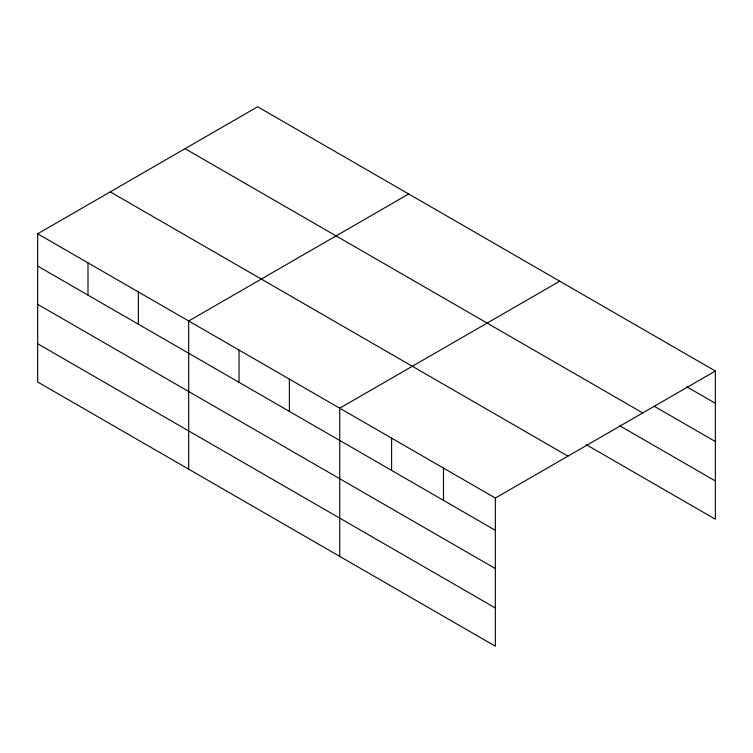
<?xml version="1.0" encoding="UTF-8"?>
<svg xmlns="http://www.w3.org/2000/svg" width="753" height="753" viewBox="0 0 753 753"><rect width="100%" height="100%" fill="white"/><g stroke="black" fill="none" stroke-linecap="round" stroke-linejoin="round"><path stroke-width="1.13" d="M495.352 568.562L495.352 498.044L37.65 233.788L37.65 381.978L495.352 646.225L495.352 568.562L37.65 304.316M586.182 444.628L715.35 519.212L715.35 371.022L257.648 106.775L37.65 233.788M408.691 193.973L188.692 320.994L188.692 469.175M559.733 281.18L339.725 408.192L339.725 556.382M495.352 498.044L715.35 371.022M686.868 386.854L715.35 403.297M654.319 406.309L715.35 441.55M185.05 148.689L642.751 412.936M619.738 425.756L715.35 480.96M110.249 191.874L567.95 456.12M37.65 266.063L495.352 530.31M37.65 343.726L495.352 607.972M443.479 468.093L443.479 500.369M391.607 438.142L391.607 470.418M289.387 379.126L289.387 411.402M239.04 350.06L239.04 382.336M138.345 291.929L138.345 324.195M87.997 262.863L87.997 295.129"/></g></svg>
